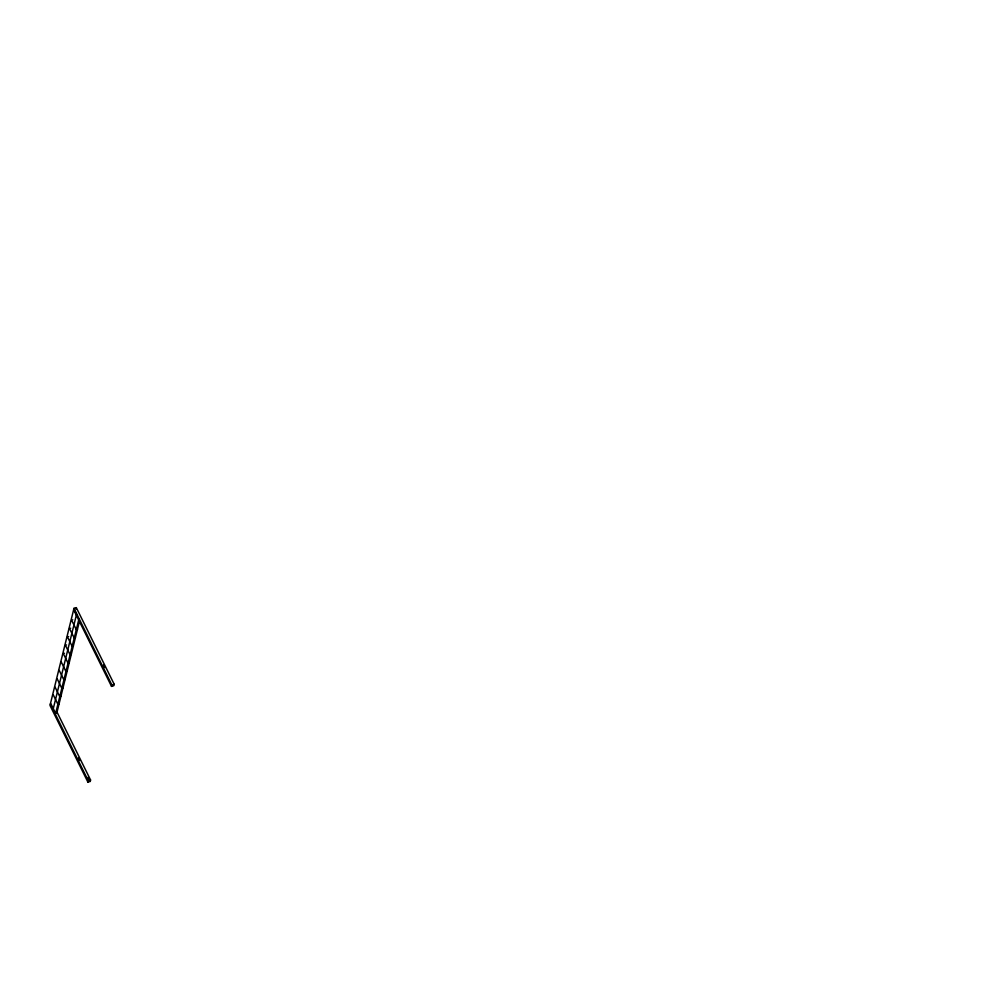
<?xml version="1.0" encoding="UTF-8"?>
<svg xmlns="http://www.w3.org/2000/svg" width="1000" height="1000" viewBox="0 0 1000 1000"><rect width="100%" height="100%" fill="white"/><g stroke="black" fill="none" stroke-linecap="round" stroke-linejoin="round"><path stroke-width="1.5" d="M73.637 609.725L73.975 608.325L76.312 607.65L114.2 684.3L113.85 685.688L111.512 686.375L73.637 609.725L50 705.438L87.888 782.087L90.225 781.4L90.562 780L56.812 711.712M75.975 609.038L76.312 607.65M53.275 708.625L76.562 614.312L74.8 610.737M79.338 621.75L56.8 713.037L55.637 713.375L78.925 619.062M87.888 782.087L88.225 780.688L50.35 704.038M111.512 686.375L111.862 684.975L73.975 608.325M72.775 619.812L71.6 620.163L76.3 629.675L77.475 629.325M70.7 628.188L69.538 628.525L74.237 638.038L75.4 637.7M68.637 636.562L67.463 636.9L72.162 646.413L73.338 646.075M66.575 644.925L65.4 645.275L70.1 654.788L71.275 654.438M64.5 653.3L63.338 653.637L68.037 663.15L69.2 662.812M67.138 671.188L65.963 671.525L61.262 662.013M65.075 679.55L63.9 679.9L59.2 670.387M63 687.925L61.837 688.263L57.125 678.75M60.938 696.3L59.763 696.637L55.062 687.125M111.862 684.975L114.2 684.3M59.062 703.9L57.888 704.237L53.188 694.725M88.225 780.688L90.562 780M103.525 664.788L104.9 667.575M78.513 757.7L79.887 760.487M88.162 777.212L90.225 781.4M50.925 703.863L55.637 713.375"/></g></svg>
